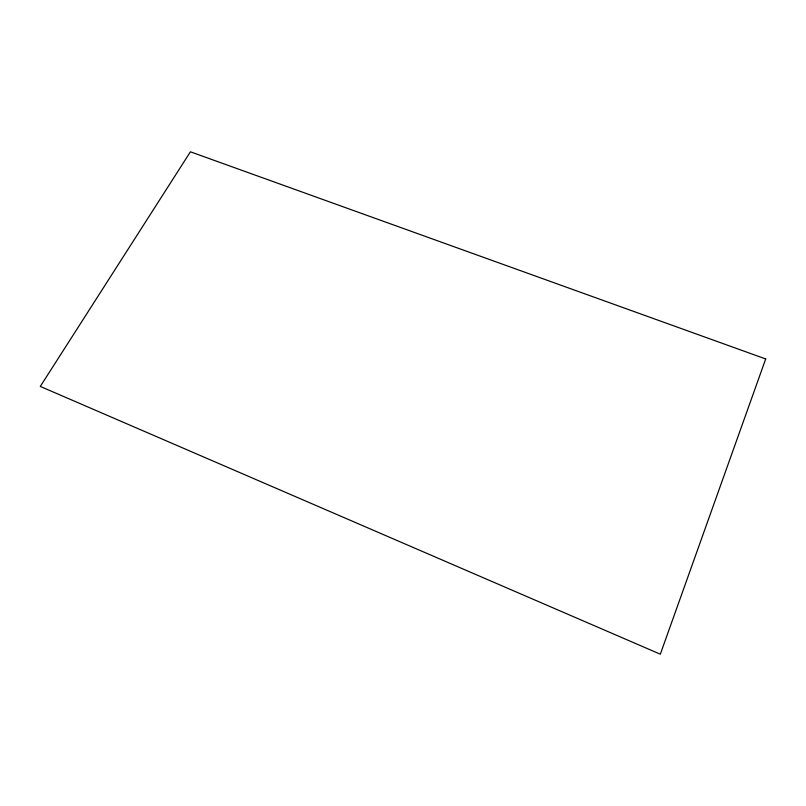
<?xml version="1.0" encoding="UTF-8"?>
<svg xmlns="http://www.w3.org/2000/svg" width="806" height="806" viewBox="0 0 806 806"><rect width="100%" height="100%" fill="white"/><g stroke="black" fill="none" stroke-linecap="round" stroke-linejoin="round"><path stroke-width="1.21" d="M765.7 358.962L660.326 654.2L40.3 386.427L190.418 151.8L765.7 358.962"/></g></svg>
